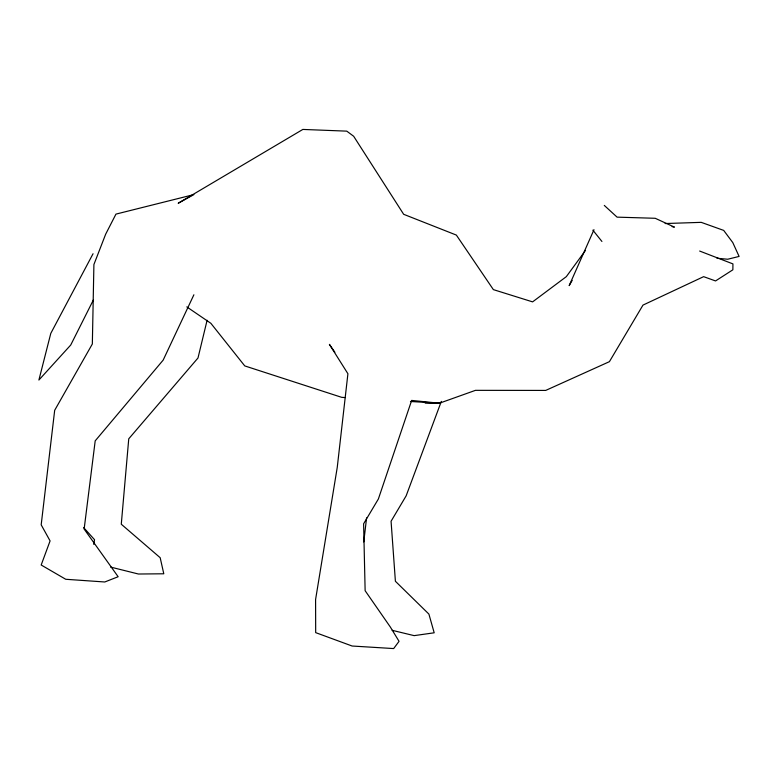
<?xml version="1.0" encoding="UTF-8"?>
<svg xmlns="http://www.w3.org/2000/svg" width="778" height="778" viewBox="0 0 778 778"><rect width="100%" height="100%" fill="white"/><g stroke="black" fill="none" stroke-linecap="round" stroke-linejoin="round"><path stroke-width="1.17" d="M363.764 541.916L366.584 517.885M93.798 544.425L94.546 539.689L83.654 527.62M207.104 320.254L197.991 357.997L128.749 438.811L121.28 524.216L160.18 557.709L163.788 573.785L138.426 574.018L110.661 567.094M441.321 401.38L406.155 495.829L391.071 521.25L395.399 581.263L428.902 614.095L434.192 632.796L414.139 635.636L392.151 630.316M593.993 229.695L569.175 285.614L572.19 280.401M193.887 294.784L163.166 360.117L95.198 440.854L84.141 529.059L118.149 576.731L104.767 581.983L65.751 579.279L41.185 565.003L50.084 540.905L41.185 524.829L54.684 410.298L92.339 343.993L93.905 264.539L105.672 234.178L115.951 214.115L193.878 194.597L178.191 203.252L302.856 129.43L346.764 131.142L353.659 136.257L403.665 214.3L456.355 235.082L493.369 289.62L532.599 301.874L566.316 276.657L585.523 250.39M93.496 299.715L70.72 345.033L38.9 380.034L50.794 333.373L93.049 253.735M665.132 223.539L701.221 222.352L723.686 230.395L732.788 242.59L739.1 256.429L727.683 259.239L716.976 258.238M425.196 403.14L439.395 403.228L475.465 390.342L545.709 390.42L609.407 361.673L642.978 305.102L703.633 276.657L715.546 280.946L732.866 269.801L732.934 263.907L699.655 251.041M345.344 397.568L341.727 397.344L244.759 365.913L210.867 323.308L186.808 306.892M410.453 401.487L439.395 403.228L437.09 402.586M672.075 226.641L674.438 227.118L655.222 218.287L617.08 217.14L604.292 205.421M437.08 402.615L439.395 403.228L411.65 400.417L378.371 498.99L363.608 523.808L365.135 590.706L390.352 627.049L399.056 641.325L393.658 648.57L352.123 646.022L315.683 632.631L315.586 599.507L337.244 467.432L347.912 373.741L329.395 344.362L334.88 352.259M592.865 230.162L601.919 241.452"/></g></svg>
